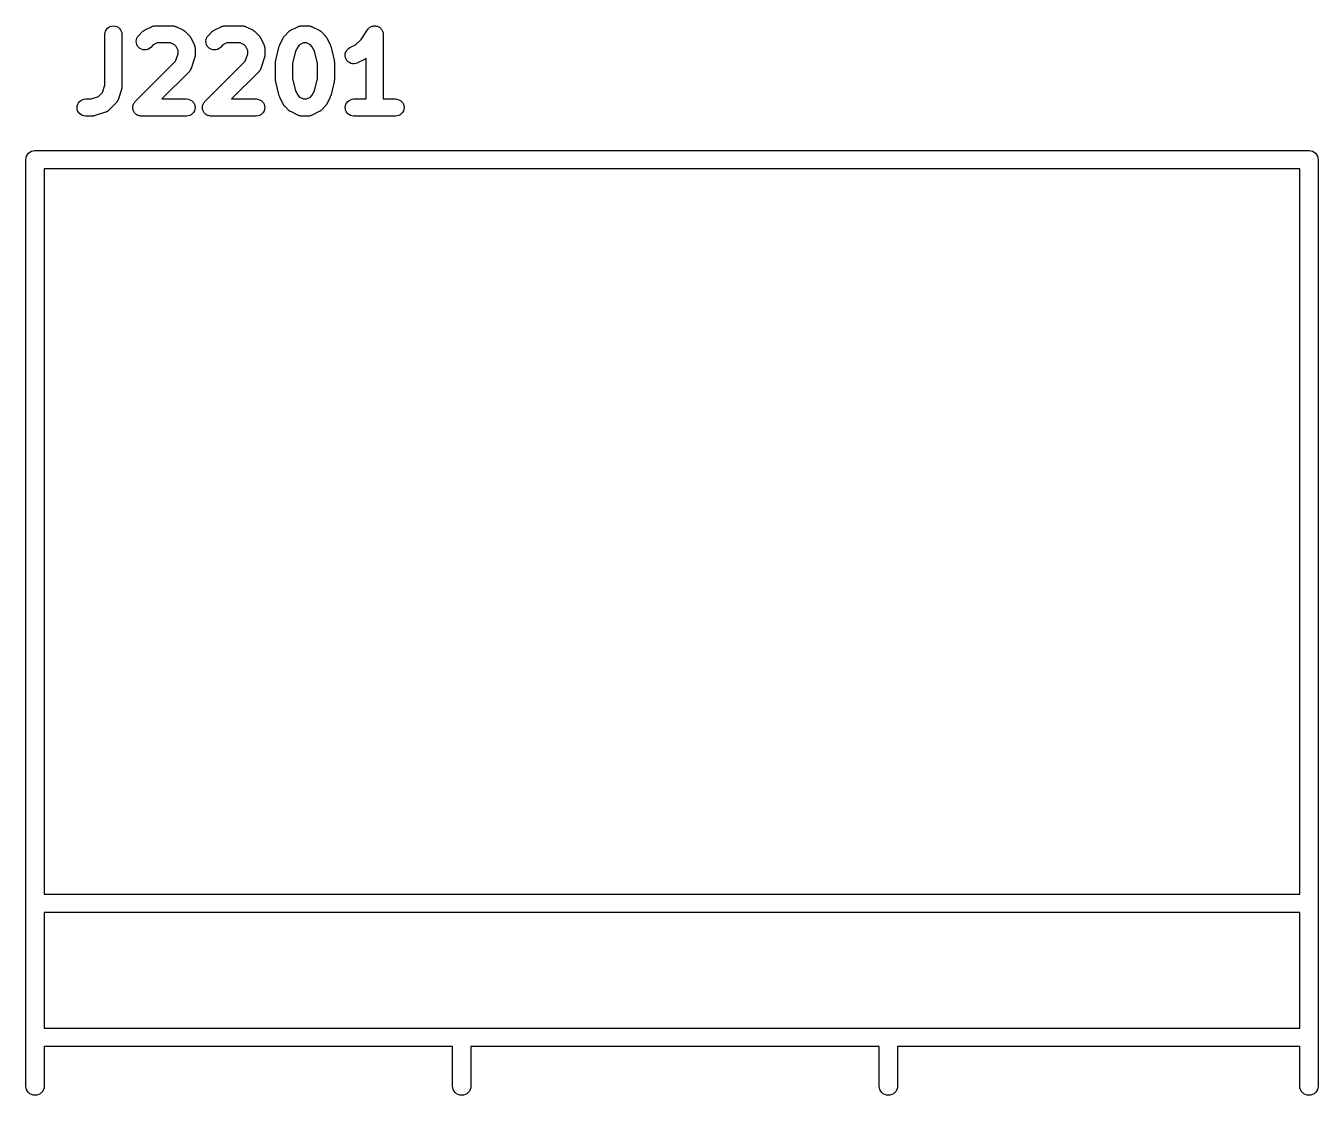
# Model space of a CAD drawing. Extents: x 1 to 169, y -122 to 5.
# Drawn here: x 78.42 to 89.03, y -121.58 to -112.8 of the extents above; entities that cross this region are included whole.
import ezdxf

# ---------------------------------------------------------------- set-up
doc = ezdxf.new("R2010")
doc.units = 0
doc.header["$MEASUREMENT"] = 0
doc.layers.add('BLACK', color=7, linetype='CONTINUOUS')

msp = doc.modelspace()

# ---------------------------------------------------------------- linework, layer by layer
at = {"layer": 'BLACK', "linetype": 'CONTINUOUS'}
for p, q in [((79.0729, -112.87), (79.0744, -112.857)), ((79.0729, -112.871), (79.0729, -112.87)), ((79.0729, -113.289), (79.0729, -112.871)), ((79.0744, -112.857), (79.0785, -112.844)), ((79.0785, -112.844), (79.0851, -112.832)), ((79.0851, -112.832), (79.0939, -112.821)), ((79.0939, -112.821), (79.1045, -112.813)), ((79.1045, -112.813), (79.1166, -112.807)), ((79.1166, -112.807), (79.1297, -112.803)), ((79.1297, -112.803), (79.1433, -112.801)), ((79.1433, -112.801), (79.1569, -112.803)), ((79.1569, -112.803), (79.17, -112.807)), ((79.17, -112.807), (79.182, -112.813)), ((79.182, -112.813), (79.1925, -112.822)), ((79.1925, -112.822), (79.2012, -112.833)), ((79.2012, -112.833), (79.2076, -112.845)), ((79.2076, -112.845), (79.2115, -112.858)), ((79.2115, -112.858), (79.2129, -112.871)), ((79.2129, -112.871), (79.2129, -113.3)), ((79.3354, -112.902), (79.3418, -112.89)), ((79.3418, -112.89), (79.3505, -112.879)), ((79.3505, -112.879), (79.3791, -112.851)), ((79.3791, -112.851), (79.3798, -112.85)), ((79.3798, -112.85), (79.3828, -112.847)), ((79.3828, -112.847), (79.3857, -112.845)), ((79.3857, -112.845), (79.3882, -112.843)), ((79.3882, -112.843), (79.3904, -112.841)), ((79.3904, -112.841), (79.3939, -112.839)), ((79.3939, -112.839), (79.3973, -112.837)), ((79.3973, -112.837), (79.4544, -112.809)), ((79.4544, -112.809), (79.4553, -112.808)), ((79.4553, -112.808), (79.4572, -112.808)), ((79.4572, -112.808), (79.459, -112.807)), ((79.459, -112.807), (79.4636, -112.805)), ((79.4636, -112.805), (79.4681, -112.804)), ((79.4681, -112.804), (79.4701, -112.803)), ((79.4701, -112.803), (79.4721, -112.803)), ((79.4721, -112.803), (79.4769, -112.802)), ((79.4769, -112.802), (79.4816, -112.802)), ((79.4816, -112.802), (79.4837, -112.802)), ((79.4837, -112.802), (79.4857, -112.801)), ((79.4857, -112.801), (79.6286, -112.801)), ((79.6286, -112.801), (79.6295, -112.801)), ((79.6295, -112.801), (79.6316, -112.802)), ((79.6316, -112.802), (79.6337, -112.802)), ((79.6337, -112.802), (79.6384, -112.802)), ((79.6384, -112.802), (79.6431, -112.803)), ((79.6431, -112.803), (79.6451, -112.804)), ((79.6451, -112.804), (79.6471, -112.804)), ((79.6471, -112.804), (79.6516, -112.806)), ((79.6516, -112.806), (79.6561, -112.807)), ((79.6561, -112.807), (79.6579, -112.808)), ((79.6579, -112.808), (79.6599, -112.809)), ((79.6599, -112.809), (79.717, -112.837)), ((79.717, -112.837), (79.7179, -112.838)), ((79.7179, -112.838), (79.7212, -112.84)), ((79.7212, -112.84), (79.7247, -112.842)), ((79.7247, -112.842), (79.7269, -112.844)), ((79.7269, -112.844), (79.7294, -112.845)), ((79.7294, -112.845), (79.7322, -112.848)), ((79.7322, -112.848), (79.7352, -112.851)), ((79.7352, -112.851), (79.7638, -112.879)), ((79.7638, -112.879), (79.7645, -112.88)), ((79.7645, -112.88), (79.7669, -112.883)), ((79.7669, -112.883), (79.7696, -112.886)), ((79.7696, -112.886), (79.7712, -112.888)), ((79.7712, -112.888), (79.773, -112.89)), ((79.773, -112.89), (79.7748, -112.894)), ((79.7748, -112.894), (79.7769, -112.897)), ((79.7769, -112.897), (79.8055, -112.954)), ((79.9068, -112.902), (79.9133, -112.89)), ((79.9133, -112.89), (79.9219, -112.879)), ((79.9219, -112.879), (79.9505, -112.851)), ((79.9505, -112.851), (79.9512, -112.85)), ((79.9512, -112.85), (79.9543, -112.847)), ((79.9543, -112.847), (79.9571, -112.845)), ((79.9571, -112.845), (79.9596, -112.843)), ((79.9596, -112.843), (79.9619, -112.841)), ((79.9619, -112.841), (79.9654, -112.839)), ((79.9654, -112.839), (79.9687, -112.837)), ((79.9687, -112.837), (80.0258, -112.809)), ((80.0258, -112.809), (80.0267, -112.808)), ((80.0267, -112.808), (80.0286, -112.808)), ((80.0286, -112.808), (80.0305, -112.807)), ((80.0305, -112.807), (80.035, -112.805)), ((80.035, -112.805), (80.0395, -112.804)), ((80.0395, -112.804), (80.0416, -112.803)), ((80.0416, -112.803), (80.0435, -112.803)), ((80.0435, -112.803), (80.0483, -112.802)), ((80.0483, -112.802), (80.053, -112.802)), ((80.053, -112.802), (80.0551, -112.802)), ((80.0551, -112.802), (80.0571, -112.801)), ((80.0571, -112.801), (80.2, -112.801)), ((80.2, -112.801), (80.201, -112.801)), ((80.201, -112.801), (80.203, -112.802)), ((80.203, -112.802), (80.2051, -112.802)), ((80.2051, -112.802), (80.2098, -112.802)), ((80.2098, -112.802), (80.2146, -112.803)), ((80.2146, -112.803), (80.2165, -112.804)), ((80.2165, -112.804), (80.2185, -112.804)), ((80.2185, -112.804), (80.223, -112.806)), ((80.223, -112.806), (80.2276, -112.807)), ((80.2276, -112.807), (80.2294, -112.808)), ((80.2294, -112.808), (80.2313, -112.809)), ((80.2313, -112.809), (80.2884, -112.837)), ((80.2884, -112.837), (80.2893, -112.838)), ((80.2893, -112.838), (80.2926, -112.84)), ((80.2926, -112.84), (80.2961, -112.842)), ((80.2961, -112.842), (80.2983, -112.844)), ((80.2983, -112.844), (80.3008, -112.845)), ((80.3008, -112.845), (80.3036, -112.848)), ((80.3036, -112.848), (80.3066, -112.851)), ((80.3066, -112.851), (80.3352, -112.879)), ((80.3352, -112.879), (80.3359, -112.88)), ((80.3359, -112.88), (80.3383, -112.883)), ((80.3383, -112.883), (80.3411, -112.886)), ((80.3411, -112.886), (80.3426, -112.888)), ((80.3426, -112.888), (80.3444, -112.89)), ((80.3444, -112.89), (80.3462, -112.894)), ((80.3462, -112.894), (80.3483, -112.897)), ((80.3483, -112.897), (80.3769, -112.954)), ((80.5088, -112.954), (80.5374, -112.897)), ((80.5374, -112.897), (80.5378, -112.896)), ((80.5378, -112.896), (80.54, -112.893)), ((80.54, -112.893), (80.5418, -112.89)), ((80.5418, -112.89), (80.5437, -112.887)), ((80.5437, -112.887), (80.5453, -112.885)), ((80.5453, -112.885), (80.548, -112.882)), ((80.548, -112.882), (80.5505, -112.879)), ((80.5505, -112.879), (80.5791, -112.851)), ((80.5791, -112.851), (80.5798, -112.85)), ((80.5798, -112.85), (80.5828, -112.847)), ((80.5828, -112.847), (80.5857, -112.845)), ((80.5857, -112.845), (80.5882, -112.843)), ((80.5882, -112.843), (80.5904, -112.841)), ((80.5904, -112.841), (80.5939, -112.839)), ((80.5939, -112.839), (80.5973, -112.837)), ((80.5973, -112.837), (80.6544, -112.809)), ((80.6544, -112.809), (80.6553, -112.808)), ((80.6553, -112.808), (80.6572, -112.808)), ((80.6572, -112.808), (80.659, -112.807)), ((80.659, -112.807), (80.6636, -112.805)), ((80.6636, -112.805), (80.6681, -112.804)), ((80.6681, -112.804), (80.6701, -112.803)), ((80.6701, -112.803), (80.6721, -112.803)), ((80.6721, -112.803), (80.6769, -112.802)), ((80.6769, -112.802), (80.6816, -112.802)), ((80.6816, -112.802), (80.6837, -112.802)), ((80.6837, -112.802), (80.6857, -112.801)), ((80.6857, -112.801), (80.7429, -112.801)), ((80.7429, -112.801), (80.7438, -112.801)), ((80.7438, -112.801), (80.7459, -112.802)), ((80.7459, -112.802), (80.7479, -112.802)), ((80.7479, -112.802), (80.7527, -112.802)), ((80.7527, -112.802), (80.7574, -112.803)), ((80.7574, -112.803), (80.7594, -112.804)), ((80.7594, -112.804), (80.7614, -112.804)), ((80.7614, -112.804), (80.7659, -112.806)), ((80.7659, -112.806), (80.7704, -112.807)), ((80.7704, -112.807), (80.7722, -112.808)), ((80.7722, -112.808), (80.7742, -112.809)), ((80.7742, -112.809), (80.8313, -112.837)), ((80.8313, -112.837), (80.8322, -112.838)), ((80.8322, -112.838), (80.8355, -112.84)), ((80.8355, -112.84), (80.8389, -112.842)), ((80.8389, -112.842), (80.8412, -112.844)), ((80.8412, -112.844), (80.8436, -112.845)), ((80.8436, -112.845), (80.8465, -112.848)), ((80.8465, -112.848), (80.8495, -112.851)), ((80.8495, -112.851), (80.8781, -112.879)), ((80.8781, -112.879), (80.8788, -112.88)), ((80.8788, -112.88), (80.8812, -112.883)), ((80.8812, -112.883), (80.8839, -112.886)), ((80.8839, -112.886), (80.8855, -112.888)), ((80.8855, -112.888), (80.8873, -112.89)), ((80.8873, -112.89), (80.8891, -112.894)), ((80.8891, -112.894), (80.8912, -112.897)), ((80.8912, -112.897), (80.9198, -112.954)), ((81.1742, -112.913), (81.2275, -112.833)), ((81.2275, -112.833), (81.2279, -112.832)), ((81.2279, -112.832), (81.228, -112.832)), ((81.228, -112.832), (81.2323, -112.827)), ((81.228, -112.832), (81.228, -112.832)), ((81.228, -112.832), (81.228, -112.832)), ((81.2323, -112.827), (81.2367, -112.821)), ((81.2367, -112.821), (81.2368, -112.821)), ((81.2368, -112.821), (81.2419, -112.817)), ((81.2368, -112.821), (81.2368, -112.821)), ((81.2419, -112.817), (81.2474, -112.813)), ((81.2474, -112.813), (81.2474, -112.813)), ((81.2474, -112.813), (81.2475, -112.813)), ((81.2475, -112.813), (81.2536, -112.81)), ((81.2536, -112.81), (81.2595, -112.807)), ((81.2595, -112.807), (81.2596, -112.806)), ((81.2595, -112.807), (81.2595, -112.807)), ((81.2596, -112.806), (81.2664, -112.804)), ((81.2664, -112.804), (81.2726, -112.803)), ((81.2726, -112.803), (81.2727, -112.803)), ((81.2727, -112.803), (81.2798, -112.802)), ((81.2727, -112.803), (81.2727, -112.803)), ((81.2798, -112.802), (81.2862, -112.801)), ((81.2862, -112.801), (81.2863, -112.801)), ((81.2863, -112.801), (81.2863, -112.801)), ((81.2863, -112.801), (81.2934, -112.802)), ((81.2934, -112.802), (81.2998, -112.803)), ((81.2998, -112.803), (81.2998, -112.803)), ((81.2998, -112.803), (81.2999, -112.803)), ((81.2999, -112.803), (81.3068, -112.805)), ((81.3068, -112.805), (81.3128, -112.807)), ((81.3128, -112.807), (81.3129, -112.807)), ((81.3129, -112.807), (81.3129, -112.807)), ((81.3129, -112.807), (81.319, -112.81)), ((81.319, -112.81), (81.3249, -112.813)), ((81.3249, -112.813), (81.3249, -112.813)), ((81.3249, -112.813), (81.3249, -112.813)), ((81.3249, -112.813), (81.33, -112.818)), ((81.33, -112.818), (81.3354, -112.822)), ((81.3354, -112.822), (81.3354, -112.822)), ((81.3354, -112.822), (81.3355, -112.822)), ((81.3355, -112.822), (81.3398, -112.828)), ((81.3398, -112.828), (81.344, -112.833)), ((81.344, -112.833), (81.344, -112.833)), ((81.344, -112.833), (81.3441, -112.833)), ((81.3441, -112.833), (81.3475, -112.839)), ((81.3475, -112.839), (81.3504, -112.845)), ((81.3504, -112.845), (81.3504, -112.845)), ((81.3504, -112.845), (81.3505, -112.845)), ((81.3505, -112.845), (81.3525, -112.852)), ((81.3525, -112.852), (81.3544, -112.858)), ((81.3544, -112.858), (81.3544, -112.858)), ((81.3544, -112.858), (81.3544, -112.858)), ((81.3544, -112.858), (81.355, -112.865)), ((81.355, -112.865), (81.3557, -112.871)), ((81.3557, -112.871), (81.3557, -113.401)), ((79.33, -112.928), (79.3314, -112.915)), ((79.3313, -112.942), (79.33, -112.928)), ((79.3352, -112.955), (79.3313, -112.942)), ((79.3314, -112.915), (79.3354, -112.902)), ((79.3416, -112.967), (79.3352, -112.955)), ((79.3502, -112.978), (79.3416, -112.967)), ((79.3607, -112.986), (79.3502, -112.978)), ((79.3726, -112.993), (79.3607, -112.986)), ((79.3857, -112.997), (79.3726, -112.993)), ((79.3993, -112.999), (79.3857, -112.997)), ((79.4129, -112.997), (79.3993, -112.999)), ((79.426, -112.994), (79.4129, -112.997)), ((79.4381, -112.987), (79.426, -112.994)), ((79.4488, -112.979), (79.4381, -112.987)), ((79.4495, -112.978), (79.4488, -112.979)), ((79.47, -112.958), (79.4495, -112.978)), ((79.5022, -112.941), (79.47, -112.958)), ((79.612, -112.941), (79.5022, -112.941)), ((79.6442, -112.958), (79.612, -112.941)), ((79.6568, -112.97), (79.6442, -112.958)), ((79.6729, -113.002), (79.6568, -112.97)), ((79.6729, -113.031), (79.6729, -113.002)), ((79.8055, -112.954), (79.8059, -112.955)), ((79.8059, -112.955), (79.8066, -112.957)), ((79.8066, -112.957), (79.8076, -112.959)), ((79.8076, -112.959), (79.809, -112.964)), ((79.809, -112.964), (79.8106, -112.968)), ((79.8106, -112.968), (79.8109, -112.97)), ((79.8109, -112.97), (79.8115, -112.972)), ((79.8115, -112.972), (79.812, -112.977)), ((79.812, -112.977), (79.8127, -112.982)), ((79.8127, -112.982), (79.8127, -112.984)), ((79.8127, -112.984), (79.8129, -112.986)), ((79.8129, -112.986), (79.8129, -113.043)), ((79.9014, -112.928), (79.9028, -112.915)), ((79.9027, -112.942), (79.9014, -112.928)), ((79.9066, -112.955), (79.9027, -112.942)), ((79.9028, -112.915), (79.9068, -112.902)), ((79.913, -112.967), (79.9066, -112.955)), ((79.9216, -112.978), (79.913, -112.967)), ((79.9321, -112.986), (79.9216, -112.978)), ((79.9441, -112.993), (79.9321, -112.986)), ((79.9571, -112.997), (79.9441, -112.993)), ((79.9707, -112.999), (79.9571, -112.997)), ((79.9843, -112.997), (79.9707, -112.999)), ((79.9974, -112.994), (79.9843, -112.997)), ((80.0096, -112.987), (79.9974, -112.994)), ((80.0202, -112.979), (80.0096, -112.987)), ((80.0209, -112.978), (80.0202, -112.979)), ((80.0415, -112.958), (80.0209, -112.978)), ((80.0737, -112.941), (80.0415, -112.958)), ((80.1835, -112.941), (80.0737, -112.941)), ((80.2157, -112.958), (80.1835, -112.941)), ((80.2282, -112.97), (80.2157, -112.958)), ((80.2443, -113.002), (80.2282, -112.97)), ((80.2443, -113.031), (80.2443, -113.002)), ((80.3769, -112.954), (80.3773, -112.955)), ((80.3773, -112.955), (80.378, -112.957)), ((80.378, -112.957), (80.379, -112.959)), ((80.379, -112.959), (80.3804, -112.964)), ((80.3804, -112.964), (80.382, -112.968)), ((80.382, -112.968), (80.3824, -112.97)), ((80.3824, -112.97), (80.383, -112.972)), ((80.383, -112.972), (80.3834, -112.977)), ((80.3834, -112.977), (80.3842, -112.982)), ((80.3842, -112.982), (80.3841, -112.984)), ((80.3841, -112.984), (80.3843, -112.986)), ((80.3843, -112.986), (80.3843, -113.043)), ((80.4749, -113.083), (80.5035, -112.969)), ((80.5035, -112.969), (80.5038, -112.968)), ((80.5038, -112.968), (80.5039, -112.967)), ((80.5039, -112.967), (80.5063, -112.961)), ((80.5039, -112.967), (80.5039, -112.967)), ((80.5063, -112.961), (80.5085, -112.955)), ((80.5085, -112.955), (80.5087, -112.955)), ((80.5087, -112.955), (80.5088, -112.954)), ((80.6575, -112.97), (80.6375, -113.01)), ((80.67, -112.958), (80.6575, -112.97)), ((80.7022, -112.941), (80.67, -112.958)), ((80.7263, -112.941), (80.7022, -112.941)), ((80.7585, -112.958), (80.7263, -112.941)), ((80.771, -112.97), (80.7585, -112.958)), ((80.7911, -113.01), (80.771, -112.97)), ((80.9198, -112.954), (80.9202, -112.955)), ((80.9202, -112.955), (80.9203, -112.956)), ((80.9203, -112.956), (80.9205, -112.956)), ((80.9205, -112.956), (80.9227, -112.962)), ((80.9227, -112.962), (80.9249, -112.968)), ((80.9249, -112.968), (80.9249, -112.968)), ((80.9249, -112.968), (80.9251, -112.969)), ((80.9251, -112.969), (80.9536, -113.083)), ((81.0536, -113.008), (81.0615, -112.997)), ((81.0615, -112.997), (81.0714, -112.988)), ((81.0714, -112.988), (81.083, -112.98)), ((81.083, -112.98), (81.13, -112.957)), ((81.13, -112.957), (81.1742, -112.913)), ((79.3219, -113.422), (79.6531, -113.091)), ((79.6531, -113.091), (79.6729, -113.031)), ((79.8093, -113.065), (79.7807, -113.151)), ((79.8101, -113.061), (79.8093, -113.065)), ((79.8113, -113.057), (79.8101, -113.061)), ((79.8117, -113.055), (79.8113, -113.057)), ((79.8123, -113.052), (79.8117, -113.055)), ((79.8124, -113.048), (79.8123, -113.052)), ((79.8128, -113.044), (79.8124, -113.048)), ((79.8129, -113.043), (79.8128, -113.044)), ((79.8934, -113.422), (80.2245, -113.091)), ((80.2245, -113.091), (80.2443, -113.031)), ((80.3807, -113.065), (80.3521, -113.151)), ((80.3816, -113.061), (80.3807, -113.065)), ((80.3828, -113.057), (80.3816, -113.061)), ((80.3831, -113.055), (80.3828, -113.057)), ((80.3837, -113.052), (80.3831, -113.055)), ((80.3838, -113.048), (80.3837, -113.052)), ((80.3843, -113.044), (80.3838, -113.048)), ((80.3843, -113.043), (80.3843, -113.044)), ((80.4729, -113.097), (80.4738, -113.091)), ((80.473, -113.098), (80.4729, -113.097)), ((80.4729, -113.099), (80.473, -113.098)), ((80.4729, -113.1), (80.4729, -113.099)), ((80.4729, -113.243), (80.4729, -113.1)), ((80.4738, -113.091), (80.4744, -113.085)), ((80.4744, -113.085), (80.4748, -113.084)), ((80.4748, -113.084), (80.4749, -113.083)), ((80.6375, -113.01), (80.6129, -113.109)), ((80.6129, -113.109), (80.6129, -113.234)), ((80.8157, -113.109), (80.7911, -113.01)), ((80.8157, -113.234), (80.8157, -113.109)), ((80.9536, -113.083), (80.9539, -113.084)), ((80.9539, -113.084), (80.954, -113.085)), ((80.954, -113.085), (80.9544, -113.086)), ((80.9544, -113.086), (80.9549, -113.092)), ((80.9549, -113.092), (80.9557, -113.098)), ((80.9557, -113.098), (80.9556, -113.099)), ((80.9556, -113.099), (80.9557, -113.1)), ((80.9557, -113.1), (80.9557, -113.243)), ((81.0444, -113.047), (81.0449, -113.034)), ((81.0467, -113.061), (81.0444, -113.047)), ((81.0449, -113.034), (81.048, -113.02)), ((81.0515, -113.074), (81.0467, -113.061)), ((81.048, -113.02), (81.0536, -113.008)), ((81.0587, -113.085), (81.0515, -113.074)), ((81.068, -113.095), (81.0587, -113.085)), ((81.079, -113.103), (81.068, -113.095)), ((81.0915, -113.109), (81.079, -113.103)), ((81.1047, -113.112), (81.0915, -113.109)), ((81.1447, -113.106), (81.1319, -113.111)), ((81.1456, -113.105), (81.1447, -113.106)), ((81.2027, -113.077), (81.1456, -113.105)), ((81.2061, -113.075), (81.2027, -113.077)), ((81.2096, -113.073), (81.2061, -113.075)), ((81.2118, -113.071), (81.2096, -113.073)), ((81.2143, -113.07), (81.2118, -113.071)), ((81.2157, -113.068), (81.2143, -113.07)), ((81.2157, -113.401), (81.2157, -113.068)), ((79.7638, -113.178), (79.5404, -113.401)), ((79.7651, -113.176), (79.7638, -113.178)), ((79.7666, -113.175), (79.7651, -113.176)), ((79.7694, -113.171), (79.7666, -113.175)), ((79.7725, -113.168), (79.7694, -113.171)), ((79.7734, -113.166), (79.7725, -113.168)), ((79.7746, -113.164), (79.7734, -113.166)), ((79.7766, -113.16), (79.7746, -113.164)), ((79.7789, -113.155), (79.7766, -113.16)), ((79.7795, -113.154), (79.7789, -113.155)), ((79.7804, -113.152), (79.7795, -113.154)), ((79.7807, -113.151), (79.7804, -113.152)), ((80.3352, -113.178), (80.1119, -113.401)), ((80.3365, -113.176), (80.3352, -113.178)), ((80.338, -113.175), (80.3365, -113.176)), ((80.3408, -113.171), (80.338, -113.175)), ((80.3439, -113.168), (80.3408, -113.171)), ((80.3449, -113.166), (80.3439, -113.168)), ((80.3461, -113.164), (80.3449, -113.166)), ((80.3481, -113.16), (80.3461, -113.164)), ((80.3503, -113.155), (80.3481, -113.16)), ((80.3509, -113.153), (80.3503, -113.155)), ((80.3518, -113.152), (80.3509, -113.153)), ((80.3521, -113.151), (80.3518, -113.152)), ((81.1184, -113.113), (81.1047, -113.112)), ((81.1319, -113.111), (81.1184, -113.113)), ((79.0531, -113.348), (79.0729, -113.289)), ((79.2093, -113.322), (79.1807, -113.408)), ((79.2101, -113.318), (79.2093, -113.322)), ((79.2113, -113.315), (79.2101, -113.318)), ((79.2117, -113.312), (79.2113, -113.315)), ((79.2123, -113.309), (79.2117, -113.312)), ((79.2124, -113.305), (79.2123, -113.309)), ((79.2129, -113.301), (79.2124, -113.305)), ((79.2129, -113.3), (79.2129, -113.301)), ((80.473, -113.244), (80.4729, -113.243)), ((80.4729, -113.245), (80.473, -113.244)), ((80.4736, -113.251), (80.4729, -113.245)), ((80.4742, -113.256), (80.4736, -113.251)), ((80.4746, -113.258), (80.4742, -113.256)), ((80.4747, -113.259), (80.4746, -113.258)), ((80.4749, -113.26), (80.4747, -113.259)), ((80.5035, -113.374), (80.4749, -113.26)), ((80.6129, -113.234), (80.6375, -113.333)), ((80.7911, -113.333), (80.8157, -113.234)), ((80.9536, -113.26), (80.9251, -113.374)), ((80.9538, -113.259), (80.9536, -113.26)), ((80.9542, -113.257), (80.9538, -113.259)), ((80.9548, -113.252), (80.9542, -113.257)), ((80.9556, -113.246), (80.9548, -113.252)), ((80.9557, -113.244), (80.9556, -113.245)), ((80.9556, -113.245), (80.9556, -113.246)), ((80.9557, -113.243), (80.9557, -113.244)), ((78.8563, -113.432), (78.865, -113.422)), ((78.865, -113.422), (78.8755, -113.413)), ((78.8755, -113.413), (78.8876, -113.407)), ((78.8876, -113.407), (78.9007, -113.403)), ((78.9007, -113.403), (78.9143, -113.401)), ((78.9143, -113.401), (78.9601, -113.401)), ((78.9601, -113.401), (79.0193, -113.382)), ((79.0193, -113.382), (79.0531, -113.348)), ((79.1694, -113.428), (79.1666, -113.432)), ((79.1725, -113.425), (79.1694, -113.428)), ((79.1734, -113.423), (79.1725, -113.425)), ((79.1746, -113.421), (79.1734, -113.423)), ((79.1767, -113.417), (79.1746, -113.421)), ((79.1789, -113.413), (79.1767, -113.417)), ((79.1795, -113.411), (79.1789, -113.413)), ((79.1804, -113.409), (79.1795, -113.411)), ((79.1807, -113.408), (79.1804, -113.409)), ((79.3134, -113.432), (79.3177, -113.427)), ((79.3177, -113.427), (79.3219, -113.422)), ((79.5404, -113.401), (79.7429, -113.401)), ((79.7429, -113.401), (79.7438, -113.401)), ((79.7438, -113.401), (79.7574, -113.403)), ((79.7574, -113.403), (79.7704, -113.407)), ((79.7704, -113.407), (79.7824, -113.414)), ((79.7824, -113.414), (79.7929, -113.422)), ((79.7929, -113.422), (79.8014, -113.433)), ((79.8848, -113.432), (79.8892, -113.427)), ((79.8892, -113.427), (79.8934, -113.422)), ((80.1119, -113.401), (80.3143, -113.401)), ((80.3143, -113.401), (80.3153, -113.401)), ((80.3153, -113.401), (80.3288, -113.403)), ((80.3288, -113.403), (80.3419, -113.407)), ((80.3419, -113.407), (80.3538, -113.414)), ((80.3538, -113.414), (80.3643, -113.422)), ((80.3643, -113.422), (80.3729, -113.433)), ((80.5036, -113.374), (80.5035, -113.374)), ((80.5037, -113.375), (80.5036, -113.374)), ((80.5059, -113.381), (80.5037, -113.375)), ((80.5081, -113.387), (80.5059, -113.381)), ((80.5083, -113.387), (80.5081, -113.387)), ((80.5084, -113.388), (80.5083, -113.387)), ((80.5088, -113.388), (80.5084, -113.388)), ((80.5374, -113.446), (80.5088, -113.388)), ((80.6375, -113.333), (80.6575, -113.373)), ((80.6575, -113.373), (80.67, -113.385)), ((80.67, -113.385), (80.7022, -113.401)), ((80.7022, -113.401), (80.7263, -113.401)), ((80.7263, -113.401), (80.7585, -113.385)), ((80.7585, -113.385), (80.771, -113.373)), ((80.771, -113.373), (80.7911, -113.333)), ((80.9198, -113.388), (80.8912, -113.446)), ((80.9199, -113.388), (80.9198, -113.388)), ((80.92, -113.388), (80.9199, -113.388)), ((80.9223, -113.382), (80.92, -113.388)), ((80.9246, -113.376), (80.9223, -113.382)), ((80.9247, -113.375), (80.9246, -113.376)), ((80.9248, -113.375), (80.9247, -113.375)), ((80.9251, -113.374), (80.9248, -113.375)), ((81.0563, -113.432), (81.065, -113.422)), ((81.065, -113.422), (81.0755, -113.413)), ((81.0755, -113.413), (81.0876, -113.407)), ((81.0876, -113.407), (81.1007, -113.403)), ((81.1007, -113.403), (81.1143, -113.401)), ((81.1143, -113.401), (81.2157, -113.401)), ((81.3557, -113.401), (81.4571, -113.401)), ((81.4571, -113.401), (81.4581, -113.401)), ((81.4581, -113.401), (81.4717, -113.403)), ((81.4717, -113.403), (81.4847, -113.407)), ((81.4847, -113.407), (81.4967, -113.414)), ((81.4967, -113.414), (81.5072, -113.422)), ((81.5072, -113.422), (81.5157, -113.433)), ((78.8443, -113.471), (78.8457, -113.457)), ((78.8455, -113.485), (78.8443, -113.471)), ((78.8494, -113.498), (78.8455, -113.485)), ((78.8457, -113.457), (78.8498, -113.444)), ((78.8557, -113.51), (78.8494, -113.498)), ((78.8498, -113.444), (78.8563, -113.432)), ((78.8643, -113.52), (78.8557, -113.51)), ((78.8747, -113.529), (78.8643, -113.52)), ((78.8867, -113.536), (78.8747, -113.529)), ((79.0793, -113.509), (78.9936, -113.538)), ((79.0812, -113.508), (79.0793, -113.509)), ((79.0831, -113.508), (79.0812, -113.508)), ((79.0874, -113.506), (79.0831, -113.508)), ((79.0918, -113.504), (79.0874, -113.506)), ((79.0934, -113.503), (79.0918, -113.504)), ((79.0953, -113.502), (79.0934, -113.503)), ((79.099, -113.499), (79.0953, -113.502)), ((79.1029, -113.496), (79.099, -113.499)), ((79.1043, -113.494), (79.1029, -113.496)), ((79.1059, -113.493), (79.1043, -113.494)), ((79.1066, -113.492), (79.1059, -113.493)), ((79.1638, -113.435), (79.1066, -113.492)), ((79.1651, -113.434), (79.1638, -113.435)), ((79.1666, -113.432), (79.1651, -113.434)), ((79.3014, -113.471), (79.3021, -113.464)), ((79.3021, -113.478), (79.3014, -113.471)), ((79.3014, -113.471), (79.3014, -113.471)), ((79.3014, -113.471), (79.3014, -113.471)), ((79.3021, -113.464), (79.3028, -113.458)), ((79.3027, -113.485), (79.3021, -113.478)), ((79.3047, -113.491), (79.3027, -113.485)), ((79.3027, -113.485), (79.3027, -113.485)), ((79.3027, -113.485), (79.3027, -113.485)), ((79.3028, -113.458), (79.3028, -113.457)), ((79.3028, -113.457), (79.3029, -113.457)), ((79.3029, -113.457), (79.3048, -113.451)), ((79.3065, -113.498), (79.3047, -113.491)), ((79.3048, -113.451), (79.3068, -113.445)), ((79.3066, -113.498), (79.3065, -113.498)), ((79.3097, -113.504), (79.3066, -113.498)), ((79.3066, -113.498), (79.3066, -113.498)), ((79.3068, -113.445), (79.3069, -113.444)), ((79.3069, -113.444), (79.3101, -113.438)), ((79.3069, -113.444), (79.3069, -113.444)), ((79.3129, -113.51), (79.3097, -113.504)), ((79.3101, -113.438), (79.3133, -113.432)), ((79.313, -113.51), (79.3129, -113.51)), ((79.3129, -113.51), (79.3129, -113.51)), ((79.3172, -113.515), (79.313, -113.51)), ((79.3133, -113.432), (79.3133, -113.432)), ((79.3133, -113.432), (79.3134, -113.432)), ((79.3214, -113.52), (79.3172, -113.515)), ((79.3215, -113.52), (79.3214, -113.52)), ((79.3216, -113.521), (79.3215, -113.52)), ((79.3267, -113.525), (79.3216, -113.521)), ((79.3319, -113.529), (79.3267, -113.525)), ((79.332, -113.529), (79.3319, -113.529)), ((79.3321, -113.529), (79.332, -113.529)), ((79.3381, -113.533), (79.3321, -113.529)), ((79.3439, -113.536), (79.3381, -113.533)), ((79.7816, -113.53), (79.7695, -113.536)), ((79.7922, -113.521), (79.7816, -113.53)), ((79.8009, -113.511), (79.7922, -113.521)), ((79.8074, -113.499), (79.8009, -113.511)), ((79.8014, -113.433), (79.8078, -113.445)), ((79.8114, -113.486), (79.8074, -113.499)), ((79.8078, -113.445), (79.8116, -113.458)), ((79.8129, -113.472), (79.8114, -113.486)), ((79.8116, -113.458), (79.8129, -113.472)), ((79.8729, -113.471), (79.8736, -113.464)), ((79.8735, -113.478), (79.8729, -113.471)), ((79.8729, -113.471), (79.8729, -113.471)), ((79.8729, -113.471), (79.8729, -113.471)), ((79.8741, -113.485), (79.8735, -113.478)), ((79.8736, -113.464), (79.8742, -113.458)), ((79.8761, -113.491), (79.8741, -113.485)), ((79.8741, -113.485), (79.8741, -113.485)), ((79.8741, -113.485), (79.8741, -113.485)), ((79.8742, -113.458), (79.8743, -113.457)), ((79.8743, -113.457), (79.8763, -113.451)), ((79.8743, -113.457), (79.8743, -113.457)), ((79.878, -113.498), (79.8761, -113.491)), ((79.8763, -113.451), (79.8782, -113.445)), ((79.8811, -113.504), (79.878, -113.498)), ((79.878, -113.498), (79.878, -113.498)), ((79.878, -113.498), (79.878, -113.498)), ((79.8782, -113.445), (79.8783, -113.444)), ((79.8783, -113.444), (79.8815, -113.438)), ((79.8783, -113.444), (79.8783, -113.444)), ((79.8843, -113.51), (79.8811, -113.504)), ((79.8815, -113.438), (79.8847, -113.432)), ((79.8844, -113.51), (79.8843, -113.51)), ((79.8886, -113.515), (79.8844, -113.51)), ((79.8844, -113.51), (79.8844, -113.51)), ((79.8847, -113.432), (79.8848, -113.432)), ((79.8848, -113.432), (79.8848, -113.432)), ((79.8928, -113.52), (79.8886, -113.515)), ((79.8929, -113.52), (79.8928, -113.52)), ((79.893, -113.521), (79.8929, -113.52)), ((79.8981, -113.525), (79.893, -113.521)), ((79.9033, -113.529), (79.8981, -113.525)), ((79.9034, -113.529), (79.9033, -113.529)), ((79.9035, -113.529), (79.9034, -113.529)), ((79.9095, -113.533), (79.9035, -113.529)), ((79.9153, -113.536), (79.9095, -113.533)), ((80.353, -113.53), (80.341, -113.536)), ((80.3636, -113.521), (80.353, -113.53)), ((80.3723, -113.511), (80.3636, -113.521)), ((80.3788, -113.499), (80.3723, -113.511)), ((80.3729, -113.433), (80.3792, -113.445)), ((80.3829, -113.486), (80.3788, -113.499)), ((80.3792, -113.445), (80.383, -113.458)), ((80.3843, -113.472), (80.3829, -113.486)), ((80.383, -113.458), (80.3843, -113.472)), ((80.5395, -113.449), (80.5374, -113.446)), ((80.5413, -113.452), (80.5395, -113.449)), ((80.5431, -113.455), (80.5413, -113.452)), ((80.5447, -113.457), (80.5431, -113.455)), ((80.5474, -113.46), (80.5447, -113.457)), ((80.5498, -113.463), (80.5474, -113.46)), ((80.5505, -113.464), (80.5498, -113.463)), ((80.5791, -113.492), (80.5505, -113.464)), ((80.5821, -113.495), (80.5791, -113.492)), ((80.5849, -113.498), (80.5821, -113.495)), ((80.5874, -113.499), (80.5849, -113.498)), ((80.5896, -113.501), (80.5874, -113.499)), ((80.5931, -113.503), (80.5896, -113.501)), ((80.5964, -113.505), (80.5931, -113.503)), ((80.5973, -113.505), (80.5964, -113.505)), ((80.6544, -113.534), (80.5973, -113.505)), ((80.6563, -113.535), (80.6544, -113.534)), ((80.7733, -113.534), (80.7713, -113.535)), ((80.7742, -113.534), (80.7733, -113.534)), ((80.8313, -113.505), (80.7742, -113.534)), ((80.8346, -113.503), (80.8313, -113.505)), ((80.8381, -113.502), (80.8346, -113.503)), ((80.8404, -113.5), (80.8381, -113.502)), ((80.8429, -113.498), (80.8404, -113.5)), ((80.8457, -113.495), (80.8429, -113.498)), ((80.8488, -113.493), (80.8457, -113.495)), ((80.8495, -113.492), (80.8488, -113.493)), ((80.8781, -113.464), (80.8495, -113.492)), ((80.8806, -113.461), (80.8781, -113.464)), ((80.8833, -113.458), (80.8806, -113.461)), ((80.8849, -113.455), (80.8833, -113.458)), ((80.8867, -113.453), (80.8849, -113.455)), ((80.8886, -113.45), (80.8867, -113.453)), ((80.8907, -113.446), (80.8886, -113.45)), ((80.8912, -113.446), (80.8907, -113.446)), ((81.0443, -113.471), (81.0457, -113.457)), ((81.0455, -113.485), (81.0443, -113.471)), ((81.0494, -113.498), (81.0455, -113.485)), ((81.0457, -113.457), (81.0498, -113.444)), ((81.0557, -113.51), (81.0494, -113.498)), ((81.0498, -113.444), (81.0563, -113.432)), ((81.0643, -113.52), (81.0557, -113.51)), ((81.0747, -113.529), (81.0643, -113.52)), ((81.0867, -113.536), (81.0747, -113.529)), ((81.4959, -113.53), (81.4838, -113.536)), ((81.5065, -113.521), (81.4959, -113.53)), ((81.5152, -113.511), (81.5065, -113.521)), ((81.5217, -113.499), (81.5152, -113.511)), ((81.5157, -113.433), (81.522, -113.445)), ((81.5257, -113.486), (81.5217, -113.499)), ((81.522, -113.445), (81.5259, -113.458)), ((81.5271, -113.472), (81.5257, -113.486)), ((81.5259, -113.458), (81.5271, -113.472)), ((78.8997, -113.54), (78.8867, -113.536)), ((78.9133, -113.541), (78.8997, -113.54)), ((78.9143, -113.541), (78.9133, -113.541)), ((78.9714, -113.541), (78.9143, -113.541)), ((78.9753, -113.541), (78.9714, -113.541)), ((78.9793, -113.541), (78.9753, -113.541)), ((78.9821, -113.54), (78.9793, -113.541)), ((78.985, -113.54), (78.9821, -113.54)), ((78.9888, -113.539), (78.985, -113.54)), ((78.9926, -113.538), (78.9888, -113.539)), ((78.9936, -113.538), (78.9926, -113.538)), ((79.344, -113.536), (79.3439, -113.536)), ((79.3441, -113.536), (79.344, -113.536)), ((79.3506, -113.538), (79.3441, -113.536)), ((79.3569, -113.54), (79.3506, -113.538)), ((79.357, -113.54), (79.3569, -113.54)), ((79.3571, -113.54), (79.357, -113.54)), ((79.3639, -113.541), (79.3571, -113.54)), ((79.3705, -113.541), (79.3639, -113.541)), ((79.3707, -113.541), (79.3705, -113.541)), ((79.3714, -113.541), (79.3707, -113.541)), ((79.3707, -113.541), (79.3707, -113.541)), ((79.3707, -113.541), (79.3707, -113.541)), ((79.7429, -113.541), (79.3714, -113.541)), ((79.7565, -113.54), (79.7429, -113.541)), ((79.7695, -113.536), (79.7565, -113.54)), ((79.9154, -113.536), (79.9153, -113.536)), ((79.9155, -113.536), (79.9154, -113.536)), ((79.922, -113.538), (79.9155, -113.536)), ((79.9283, -113.54), (79.922, -113.538)), ((79.9284, -113.54), (79.9283, -113.54)), ((79.9285, -113.54), (79.9284, -113.54)), ((79.9353, -113.541), (79.9285, -113.54)), ((79.9419, -113.541), (79.9353, -113.541)), ((79.9421, -113.541), (79.9419, -113.541)), ((79.9429, -113.541), (79.9421, -113.541)), ((79.9421, -113.541), (79.9421, -113.541)), ((79.9421, -113.541), (79.9421, -113.541)), ((80.3143, -113.541), (79.9429, -113.541)), ((80.3279, -113.54), (80.3143, -113.541)), ((80.341, -113.536), (80.3279, -113.54)), ((80.6581, -113.536), (80.6563, -113.535)), ((80.6627, -113.537), (80.6581, -113.536)), ((80.6672, -113.539), (80.6627, -113.537)), ((80.6692, -113.539), (80.6672, -113.539)), ((80.6712, -113.54), (80.6692, -113.539)), ((80.6759, -113.54), (80.6712, -113.54)), ((80.6806, -113.541), (80.6759, -113.54)), ((80.6827, -113.541), (80.6806, -113.541)), ((80.6847, -113.541), (80.6827, -113.541)), ((80.6857, -113.541), (80.6847, -113.541)), ((80.7429, -113.541), (80.6857, -113.541)), ((80.7449, -113.541), (80.7429, -113.541)), ((80.747, -113.541), (80.7449, -113.541)), ((80.7517, -113.541), (80.747, -113.541)), ((80.7565, -113.54), (80.7517, -113.541)), ((80.7584, -113.539), (80.7565, -113.54)), ((80.7605, -113.539), (80.7584, -113.539)), ((80.7649, -113.538), (80.7605, -113.539)), ((80.7695, -113.536), (80.7649, -113.538)), ((80.7713, -113.535), (80.7695, -113.536)), ((81.0997, -113.54), (81.0867, -113.536)), ((81.1133, -113.541), (81.0997, -113.54)), ((81.1143, -113.541), (81.1133, -113.541)), ((81.4571, -113.541), (81.1143, -113.541)), ((81.4707, -113.54), (81.4571, -113.541)), ((81.4838, -113.536), (81.4707, -113.54)), ((78.4373, -113.858), (78.4467, -113.847)), ((78.4467, -113.847), (78.4581, -113.837)), ((78.4581, -113.837), (78.4712, -113.83)), ((78.4712, -113.83), (78.4853, -113.826)), ((78.4853, -113.826), (78.4963, -113.825)), ((78.4963, -113.825), (78.5, -113.825)), ((78.5, -113.825), (78.5037, -113.825)), ((78.5037, -113.825), (88.9463, -113.825)), ((88.9463, -113.825), (88.95, -113.825)), ((88.95, -113.825), (88.9537, -113.825)), ((88.9537, -113.825), (88.9647, -113.826)), ((88.9647, -113.826), (88.9788, -113.83)), ((88.9788, -113.83), (88.9919, -113.837)), ((88.9919, -113.837), (89.0033, -113.847)), ((89.0033, -113.847), (89.0127, -113.858)), ((78.4246, -113.9), (78.4261, -113.885)), ((78.425, -113.904), (78.4246, -113.9)), ((78.425, -119.996), (78.425, -113.904)), ((78.4261, -113.885), (78.4304, -113.871)), ((78.4304, -113.871), (78.4373, -113.858)), ((89.0127, -113.858), (89.0196, -113.871)), ((89.0196, -113.871), (89.0239, -113.885)), ((89.0239, -113.885), (89.0254, -113.9)), ((89.0254, -113.9), (89.025, -113.904)), ((89.025, -113.904), (89.025, -119.996)), ((78.575, -113.975), (78.575, -119.925)), ((88.875, -113.975), (78.575, -113.975)), ((88.875, -119.925), (88.875, -113.975)), ((78.4246, -120), (78.425, -119.996)), ((78.425, -120.004), (78.4246, -120)), ((78.575, -119.925), (88.875, -119.925)), ((89.025, -119.996), (89.0254, -120)), ((89.0254, -120), (89.025, -120.004)), ((78.425, -121.096), (78.425, -120.004)), ((78.575, -120.075), (78.575, -121.025)), ((88.875, -120.075), (78.575, -120.075)), ((88.875, -121.025), (88.875, -120.075)), ((89.025, -120.004), (89.025, -121.096)), ((78.575, -121.025), (81.9963, -121.025)), ((81.9963, -121.025), (82, -121.025)), ((82, -121.025), (82.0037, -121.025)), ((82.0037, -121.025), (85.4963, -121.025)), ((85.4963, -121.025), (85.5, -121.025)), ((85.5, -121.025), (85.5037, -121.025)), ((85.5037, -121.025), (88.875, -121.025)), ((78.4246, -121.1), (78.425, -121.096)), ((78.425, -121.104), (78.4246, -121.1)), ((78.425, -121.504), (78.425, -121.104)), ((89.025, -121.096), (89.0254, -121.1)), ((89.0254, -121.1), (89.025, -121.104)), ((89.025, -121.104), (89.025, -121.504)), ((81.925, -121.175), (78.575, -121.175)), ((78.575, -121.175), (78.575, -121.504)), ((81.925, -121.504), (81.925, -121.175)), ((85.425, -121.175), (82.075, -121.175)), ((82.075, -121.175), (82.075, -121.504)), ((85.425, -121.504), (85.425, -121.175)), ((88.875, -121.175), (85.575, -121.175)), ((85.575, -121.175), (85.575, -121.504)), ((88.875, -121.504), (88.875, -121.175)), ((78.4261, -121.515), (78.425, -121.504)), ((78.4304, -121.529), (78.4261, -121.515)), ((78.4373, -121.542), (78.4304, -121.529)), ((78.4467, -121.553), (78.4373, -121.542)), ((78.4581, -121.563), (78.4467, -121.553)), ((78.4712, -121.57), (78.4581, -121.563)), ((78.4853, -121.574), (78.4712, -121.57)), ((78.5, -121.575), (78.4853, -121.574)), ((78.5147, -121.574), (78.5, -121.575)), ((78.5288, -121.57), (78.5147, -121.574)), ((78.5419, -121.563), (78.5288, -121.57)), ((78.5533, -121.553), (78.5419, -121.563)), ((78.5627, -121.542), (78.5533, -121.553)), ((78.5696, -121.529), (78.5627, -121.542)), ((78.5739, -121.515), (78.5696, -121.529)), ((78.575, -121.504), (78.5739, -121.515)), ((81.9261, -121.515), (81.925, -121.504)), ((81.9304, -121.529), (81.9261, -121.515)), ((81.9373, -121.542), (81.9304, -121.529)), ((81.9467, -121.553), (81.9373, -121.542)), ((81.9581, -121.563), (81.9467, -121.553)), ((81.9712, -121.57), (81.9581, -121.563)), ((81.9853, -121.574), (81.9712, -121.57)), ((82, -121.575), (81.9853, -121.574)), ((82.0147, -121.574), (82, -121.575)), ((82.0288, -121.57), (82.0147, -121.574)), ((82.0419, -121.563), (82.0288, -121.57)), ((82.0533, -121.553), (82.0419, -121.563)), ((82.0627, -121.542), (82.0533, -121.553)), ((82.0696, -121.529), (82.0627, -121.542)), ((82.0739, -121.515), (82.0696, -121.529)), ((82.075, -121.504), (82.0739, -121.515)), ((85.4261, -121.515), (85.425, -121.504)), ((85.4304, -121.529), (85.4261, -121.515)), ((85.4373, -121.542), (85.4304, -121.529)), ((85.4467, -121.553), (85.4373, -121.542)), ((85.4581, -121.563), (85.4467, -121.553)), ((85.4712, -121.57), (85.4581, -121.563)), ((85.4853, -121.574), (85.4712, -121.57)), ((85.5, -121.575), (85.4853, -121.574)), ((85.5147, -121.574), (85.5, -121.575)), ((85.5288, -121.57), (85.5147, -121.574)), ((85.5419, -121.563), (85.5288, -121.57)), ((85.5533, -121.553), (85.5419, -121.563)), ((85.5627, -121.542), (85.5533, -121.553)), ((85.5696, -121.529), (85.5627, -121.542)), ((85.5739, -121.515), (85.5696, -121.529)), ((85.575, -121.504), (85.5739, -121.515)), ((88.8761, -121.515), (88.875, -121.504)), ((88.8804, -121.529), (88.8761, -121.515)), ((88.8873, -121.542), (88.8804, -121.529)), ((88.8967, -121.553), (88.8873, -121.542)), ((88.9081, -121.563), (88.8967, -121.553)), ((88.9212, -121.57), (88.9081, -121.563)), ((88.9353, -121.574), (88.9212, -121.57)), ((88.95, -121.575), (88.9353, -121.574)), ((88.9647, -121.574), (88.95, -121.575)), ((88.9788, -121.57), (88.9647, -121.574)), ((88.9919, -121.563), (88.9788, -121.57)), ((89.0033, -121.553), (88.9919, -121.563)), ((89.0127, -121.542), (89.0033, -121.553)), ((89.0196, -121.529), (89.0127, -121.542)), ((89.0239, -121.515), (89.0196, -121.529)), ((89.025, -121.504), (89.0239, -121.515))]:
    msp.add_line(p, q, dxfattribs=at)

doc.saveas('drawing.dxf')
